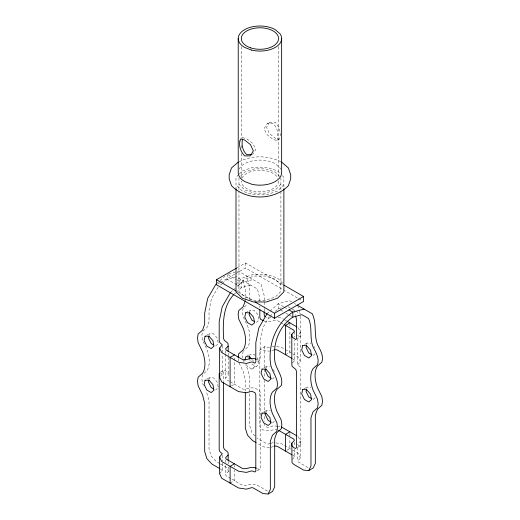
<?xml version="1.0" encoding="UTF-8"?>
<svg xmlns="http://www.w3.org/2000/svg" width="520" height="520" viewBox="0 0 520 520"><rect width="100%" height="100%" fill="white"/><g stroke="black" fill="none" stroke-linecap="round" stroke-linejoin="round"><path stroke-width="0.39" stroke-dasharray="2.6 1.95" d="M243.119 308.081L242.495 312.013L243.119 316.654L247.572 325.774A27.736 16.016 60 0 1 247.572 347.269L243.672 350.747M243.119 351.247L242.495 355.173L242.911 358.267M209.027 335.537L209.443 333.671L213.382 333.756L217.321 338.221L218.296 343.7L215.566 346.073M209.118 379.125L209.443 377.669L213.382 377.754L217.321 382.219L218.296 387.699L215.566 390.072M249.672 312.072L250.088 310.206L254.026 310.291L257.966 314.75L258.94 320.236L256.211 322.608M249.763 355.654L250.088 354.204L254.026 354.289L255.014 355.401M266.065 367.998L266.389 366.548L270.329 366.632M266.065 412.003L266.389 410.547L270.329 410.631M306.709 344.532L307.034 343.083L310.973 343.168M306.709 388.531L307.034 387.082L310.973 387.166M249.145 299.663L249.672 298.181L249.672 287.17L246.656 275.918M242.723 138.053L242.859 137.703L246.766 138.749L252.609 143.338L255.899 149.396L252.609 154.596M277.017 140.504C278.668 134.609 277.784 127.881 273.111 123.539L267.267 123.611L263.971 128.81L267.267 134.875L273.111 139.458L277.017 140.504L279.195 139.243C281.911 133.504 279.292 126.705 275.288 122.278L269.445 122.356L267.267 123.611M269.445 122.356L266.539 127.328L269.445 133.614L275.288 138.203L279.195 139.243M218.101 287.255L211.458 298.76L209.027 310.635L209.027 321.646L206.928 327.574L202.475 331.552L201.851 335.478L202.475 340.119L206.928 349.238A27.736 16.016 60 0 1 206.928 370.74L202.475 374.712L201.851 378.638L202.475 383.286L203.502 385.385M269.236 316.778L262.6 328.283L260.169 340.165L260.169 359.509L259.441 360.542L256.952 361.978M229.547 381.375L226.031 379.347L225.693 378.007L228.183 375.388L227.975 372.651L224.269 370.019L223.542 371.046L223.542 381.596M269.51 347.321L268.138 347.711L264.914 346.548L260.559 349.063L259.831 350.097L259.831 426.361L260.559 428.233C265.324 432.731 271.681 429.553 277.101 429.475M264.914 346.548L264.186 347.581L264.186 376.792M296.355 339.228L300.086 337.071L300.814 336.043L300.814 316.693L300.209 314.444M256.952 470.925L259.441 469.488L260.169 468.462L260.169 418.964M297.596 447.46L300.086 446.024L300.814 444.99L300.814 368.726L300.086 366.853L297.694 364.774L297.694 339.404M220.519 376.279L222.306 374.166L222.306 354.348M298.324 327.75L300.378 332.274L297.694 335.439L300.086 337.071M297.694 364.774L300.378 361.608L300.378 332.274M219.622 473.714L222.306 470.548L222.306 461.767M298.324 436.696L300.378 441.226L297.694 444.392L298.226 445.178L300.086 446.024M308.067 467.623L298.226 461.942L297.694 461.149L300.378 457.984L300.378 441.226M292.318 363.025L294.307 360.932L294.307 340.321M230.952 478.562L226.031 475.722L225.693 474.383L228.183 471.77L228.183 466.979M292.318 459.407L294.307 457.314L294.307 449.332M238.667 174.629L235.995 177.307L235.995 187.961M239.2 174.096L242.411 170.892L253.519 167.186L266.351 167.186L277.466 170.892L280.137 173.563M240.656 176.078L244.589 172.146L254.319 168.903L265.558 168.903L275.288 172.146L280.345 177.203M280.904 184.256L275.288 189.872L265.558 193.115L254.319 193.115L244.589 189.872L238.966 184.256M283.881 184.711L277.466 191.126L266.351 194.831L253.519 194.831L242.411 191.126L235.995 184.711M235.995 284.44L242.411 278.025L253.519 274.32L266.351 274.32L277.466 278.025L282.808 283.368M238.966 284.895L244.589 279.279L254.319 276.036L265.558 276.036L275.288 279.279L280.904 284.895M244.231 307.093L247.572 304.109M216.515 283.634L224.803 276.283M220.519 285.11L221.728 284.037M222.333 283.498L227.175 279.208L236.243 276.776L257.4 288.997L259.831 298.064L259.831 301.288M230.438 292.539L232.811 290.44M233.402 289.913L235.177 288.34M237.542 286.234L241.69 282.562L252.941 279.546M234.429 294.028L235.638 292.955M236.243 292.416L241.69 287.593L250.764 285.161M267.059 313.683L269.432 311.578M270.023 311.058L278.311 303.706L289.562 300.69L291.636 301.886M269.841 316.245L272.87 313.56M275.288 311.415L278.311 308.731L281.333 307.925M246.467 364.526L247.488 366.6L251.856 369.122L254.586 366.75L254.026 363.616M251.856 369.122L256.211 366.606L258.94 364.234L257.966 358.755L256.984 357.637M272.512 378.95L274.137 377.533M313.157 355.485L315.328 353.594M272.512 422.949L274.697 421.05M313.157 399.484L315.341 397.585M241.768 138.333L242.859 137.703M237.192 267.755L245.486 262.964L282.562 284.369M217.834 283.953L219.908 282.757M220.597 282.36L235.118 273.975M235.807 273.579L245.486 267.989L282.562 289.4M206.336 335.465L209.443 333.671M245.733 312.721L250.088 310.206M206.953 379.106L209.443 377.669M246.357 356.356L250.088 354.204M220.539 372.171L224.269 370.019M231.355 386.009L234.462 384.209L234.462 356.466M285.538 354.725L289.894 352.209L289.894 329.219M263.9 367.985L266.389 366.548M304.544 344.519L307.034 343.083M263.9 411.983L266.389 410.547M303.921 388.875L307.034 387.082M230.107 483.106L234.462 480.591L234.462 470.216M286.78 450.385L289.894 448.591L289.894 438.217M238.901 161.883C252.245 154.934 268.405 155.285 281.69 162.162M271.765 350.623L274.788 349.661M271.011 447.239L274.788 446.043M270.875 317.596L268.138 318.377L266.201 317.408M272.246 346.548L273.618 346.157L281.457 347.347L292 353.431M270.192 443.508L268.138 444.087L266.773 443.781L256.932 438.094M270.875 443.313L273.618 442.54M228.67 273.78L238.42 271.167L261.177 284.303L264.186 295.555L264.186 307.645M270.257 351.098L265.512 350.981L260.559 349.063M269.464 447.46L265.512 447.363L262.418 446.29L256.796 443.047M278.324 317.538L281.457 318.012L283.569 319.228M277.537 426.368L273.618 425.776L268.138 427.323L266.773 427.018L264.914 425.718L264.186 423.852M278.324 426.485L279.89 426.725M275.971 442.891L281.457 443.723L292 449.807M255.905 359.171L259.441 360.542M257.582 468.644L259.441 469.488M264.095 320.97C269.236 324.214 275.23 317.551 279.916 322.147M283.264 289.803L297.954 298.285M298.649 298.688L302.146 300.703M294.365 303.466L295.783 304.284M288.048 306.683L294.99 310.694M295.678 311.09L300.937 314.125M227.806 274.547L236.327 279.468M236.997 279.851L241.69 282.562L241.69 287.593L237.542 285.194M283.673 306.8L278.311 303.706L278.311 308.731L279.695 309.53M284.343 307.183L288.36 309.511M236.847 284.798L227.175 279.208L227.175 274.898M280.384 309.933L283.153 311.526M285.916 313.125L288.678 314.717M289.374 315.12L292.136 316.713M238.141 292.247L252.129 300.32M284.271 319.631L286.377 320.853M280.618 322.556L283.426 324.175M292.702 353.834L298.324 357.078L300.378 361.608M292.558 358.781L293.969 359.593L294.307 360.932M251.843 364.084L256.211 366.606M230.25 381.778L242.899 389.077L245.213 389.279L249.743 387.835L254.488 387.959L259.441 390.325L260.169 392.191L260.169 415.721M292.702 450.216L298.324 453.459L300.378 457.984M292.558 455.163L293.969 455.975L294.307 457.314M219.797 463.593L216.287 461.565L211.218 456.112L209.027 448.994L209.027 400.757L206.245 391.001M220.506 463.996L226.129 467.246L227.975 469.034L228.183 471.77M267.423 491.088C261.82 488.183 256.542 483.191 249.743 484.218C243.067 488.579 237.38 481.52 231.654 478.972M220.363 468.949L222.306 470.548M220.513 372.938L222.306 374.166M282.276 175.702L283.881 177.307L283.881 187.961M254.904 435.916L251.862 432.64L249.672 425.522L249.672 377.293L247.572 368.94L245.518 364.728M313.924 346.515L314.912 347.626M272.792 369.421L274.267 371.091L274.541 372.658M252.135 359.593L253.611 361.263M249.457 359.255L250.139 360.633M243.119 359.821L244.147 361.92M239.103 363.031L243.217 371.449L245.317 379.808L245.317 391.06M297.798 305.448L298.798 309.199M299 309.946L300.007 313.697M294.028 310.135L295.445 315.432M242.886 280.611L245.317 289.686L245.317 299.91M238.244 358.462L238.764 362.329M297.694 447.584L297.694 461.149M294.307 331.597L294.307 337.149M294.307 442.15L294.307 446.141M289.894 324.467L289.894 326.053M289.894 433.426L289.894 437.418M280.904 177.762L280.904 190.749M280.904 191.555L280.904 291.382L275.288 297.005L265.558 300.248L254.319 300.248L244.589 297.005L238.966 291.382L238.966 191.555M278.564 46.631L278.564 177.769M264.186 308.451L264.186 311.675M264.186 380.036L264.186 421.415M259.831 306.124L259.831 307.736M245.486 262.964L245.486 267.989M241.306 46.631L241.306 138.106M241.306 145.392L241.306 148.629M241.306 153.484L241.306 177.769M238.966 177.762L238.966 190.749M234.462 465.426L234.462 467.025M228.183 353.191L228.183 356.363M228.183 357.156L228.183 375.388M228.183 461.396L228.183 463.788M225.693 351.052L225.693 353.431M225.693 354.224L225.693 378.007M225.693 460.018L225.693 462.41M225.693 465.608L225.693 474.383M222.306 345.625L222.306 353.554M222.306 455.384L222.306 460.967M278.564 181.006A18.629 10.758 0 0 1 259.935 191.763A18.629 10.758 0 0 1 241.306 181.006M241.943 178.217A18.629 10.758 0 0 1 259.935 170.255A18.629 10.758 0 0 1 277.927 178.217M239.083 169.15A21.71 12.532 0 0 1 275.288 163.767L279.994 167.83A21.71 12.532 0 0 1 280.793 169.15"/><path stroke-width="0.78" d="M238.141 357.688L238.764 353.762L243.217 349.785A27.736 16.016 60 0 0 243.217 328.289L238.764 319.169L238.141 314.522L238.764 310.596L243.217 306.625L245.317 300.697M242.476 139.406C241.339 144.917 242.58 150.696 246.766 154.674L251.147 154.615M208.891 336.161L208.475 338.032L211.198 343.551L213.694 344.994M208.956 379.847L208.475 382.031L211.198 387.55L213.694 388.993M249.535 312.695L249.119 314.561L251.843 320.086L254.339 321.522M244.927 360.353L245.733 356.72L249.672 356.804L251.641 359.034M249.119 358.566L249.6 356.382M265.902 368.726L265.414 370.91L268.144 376.428L271.264 378.228M265.902 412.724L265.414 414.908L268.144 420.426L271.264 422.227M306.547 345.26L306.059 347.438L308.789 352.963L311.909 354.763M306.547 389.259L306.059 391.443L308.789 396.962L311.909 398.762M219.186 373.562L219.186 449.826L219.915 451.698L222.306 453.785L219.622 456.95L219.622 473.714L221.676 478.238L238.544 487.975L246.383 489.157L251.862 487.611L253.227 487.923L263.068 493.603L268.138 494L270.329 489.411L270.329 441.175L272.428 435.247L276.881 431.275L277.505 427.349L276.881 422.701L272.428 413.582A27.736 16.016 60 0 1 272.428 392.087L276.881 388.109C279.74 378.638 270.719 371.319 270.329 362.063C268.58 342.823 276.53 323.011 292.825 312.084L304.077 309.069M278.512 430.287L293.969 439.212L294.307 440.55L291.817 443.163L292.026 462.663L293.872 464.451L303.713 470.132L308.783 470.535L310.973 465.946L310.973 417.709L313.072 411.781L317.525 407.81L318.149 403.878L317.525 399.237L313.072 390.117A27.736 16.016 60 0 1 313.072 368.622L317.525 364.644C319.586 358.287 315.874 352.397 313.072 346.95C309.309 337.747 312.683 327.646 308.542 318.519L301.899 314.685L292.825 317.115C278.909 326.326 273.039 343.395 274.683 359.554C275.074 368.803 284.096 376.123 281.236 385.6L276.783 389.571A27.736 16.016 60 0 0 276.783 411.067L281.236 420.186L281.86 424.834L281.236 428.76L276.783 432.731L274.683 438.666L274.683 486.896L272.493 491.485L268.138 494M215.924 284.154L207.688 298.422L204.672 313.151L204.672 324.161L202.572 330.089L198.12 334.061L197.496 337.994L198.12 342.635L202.572 351.754A27.736 16.016 60 0 1 202.572 373.25L198.12 377.228L197.496 381.154L198.12 385.801L202.572 394.921L204.672 403.273L204.672 451.503L206.863 458.621L211.933 464.074L219.661 468.54M230.438 292.539L222.203 306.8L219.186 321.529L219.186 340.88L219.915 342.751L222.306 344.832L219.622 347.997L219.622 377.332L221.676 381.856L238.544 391.593L246.383 392.782L251.862 391.228L255.086 392.834L255.814 394.706L255.814 470.971L255.086 472.004L251.862 470.847L246.383 472.401L238.544 471.211L221.676 461.474L219.622 456.95M267.059 313.683L258.824 327.945L255.814 342.674L255.814 362.024L255.086 363.051L251.862 361.894L246.383 363.447L238.544 362.258L221.676 352.528L219.622 347.997M233.825 294.561C222.703 306.261 222.911 323.264 223.542 338.364L224.269 340.236L227.975 343.317L228.183 346.06L225.693 348.673L226.031 350.012L242.899 359.749C247.24 360.341 251.576 356.882 255.905 359.171M291.817 443.163L292.026 445.906L293.872 447.694L295.731 448.539L296.459 447.506L296.459 371.241L295.731 369.369L292.026 366.288L291.817 363.545L291.817 334.217L294.307 331.597L293.969 330.258L284.128 324.584M223.542 382.408L223.542 447.317L224.269 449.183L227.975 452.27L228.183 455.007L225.693 457.626L226.031 458.965L242.899 468.696C247.377 469.19 251.875 465.842 256.347 468.215M238.186 162.162L231.517 167.928L229.177 174.72L229.177 178.912L231.517 185.712C246.097 200.733 273.774 200.733 288.36 185.712L290.7 178.912L290.7 174.72L288.36 167.928L281.69 162.162M283.959 285.175L303.55 296.485L303.55 301.516L274.514 318.272L216.45 284.752L216.45 279.721L236.496 268.151M254.93 301.938L274.514 313.248L303.55 296.485M234.462 354.881L230.107 357.39L230.107 386.724M289.894 322.881L285.538 325.39L285.538 354.725M234.462 463.827L230.107 466.343L230.107 483.106M289.894 431.828L285.538 434.343L285.538 451.106M308.783 470.535L313.137 468.019L315.328 463.431L315.328 415.194L317.428 409.266L321.88 405.294L322.504 401.369L321.88 396.721L317.428 387.601A27.736 16.016 60 0 1 317.428 366.106L321.88 362.128C323.94 355.771 320.229 349.888 317.428 344.442C313.683 334.477 316.947 323.642 312.312 313.827L297.167 305.078M274.788 349.661L277.101 349.856L291.856 358.378M274.788 446.043L277.101 446.238L291.856 454.76M263.387 320.632L260.559 319.28L259.831 317.414L259.831 309.348M289.029 309.894L292.825 312.084L292.825 317.115M216.45 279.721L236.041 291.031M287.079 321.256L296.913 326.937M281.457 426.959L296.913 435.884M256.094 442.637L252.577 440.609L247.507 435.156L245.317 428.038L245.317 392.665M264.914 316.771L264.186 314.899L264.186 311.675M295.646 316.186L296.459 319.209L296.459 338.553L295.731 339.586L292.026 336.954L291.817 334.217M283.881 188.669L283.881 291.844L277.466 298.259L266.351 301.964L253.519 301.964L242.411 298.259L235.995 291.844L235.995 188.669M281.645 38.532L281.645 172.627A21.71 12.532 0 0 1 251.628 184.21L244.589 181.493A21.71 12.532 0 0 1 238.225 172.627L238.225 38.532M274.514 313.248L274.514 318.272M228.183 346.06L228.183 351.604M228.183 455.007L228.183 460.597M239.883 141.056C238.725 146.477 240.988 151.912 244.589 155.928L250.432 155.851L253.331 150.878L250.432 144.593L244.589 140.004L240.682 138.964L239.883 141.056M205.088 336.187L204.119 340.541L206.843 346.067L211.211 348.589L213.941 346.216L212.966 340.73L209.027 336.271L205.088 336.187M205.088 380.185L204.119 384.547L206.843 390.065L211.211 392.587L213.941 390.215L212.966 384.735L209.027 380.269L205.088 380.185M245.733 312.721L244.764 317.077L247.488 322.595L251.856 325.124L254.586 322.751L253.611 317.265L249.672 312.8L245.733 312.721M262.034 369.063L261.06 373.418L263.789 378.944L268.158 381.466L270.881 379.093L269.913 373.607L265.974 369.148L262.034 369.063M262.034 413.062L261.06 417.424L263.789 422.942L268.158 425.464L270.881 423.091L269.913 417.606L265.974 413.147L262.034 413.062M302.679 345.599L301.704 349.954L304.434 355.472L308.802 358L311.526 355.628L310.557 350.142L306.618 345.676L302.679 345.599M302.679 389.597L301.704 393.952L304.434 399.477L308.802 401.999L311.526 399.626L310.557 394.141L306.618 389.682L302.679 389.597M251.628 50.115L244.589 47.398A21.71 12.532 0 0 1 244.589 29.672A21.71 12.532 0 0 1 275.288 29.672L279.994 33.735A21.71 12.532 0 0 1 275.288 47.398A21.71 12.532 0 0 1 251.628 50.115M250.62 47.846A18.629 10.758 0 0 0 278.564 38.532A18.629 10.758 0 0 0 250.62 29.218A18.629 10.758 0 0 0 250.62 47.846"/></g></svg>
